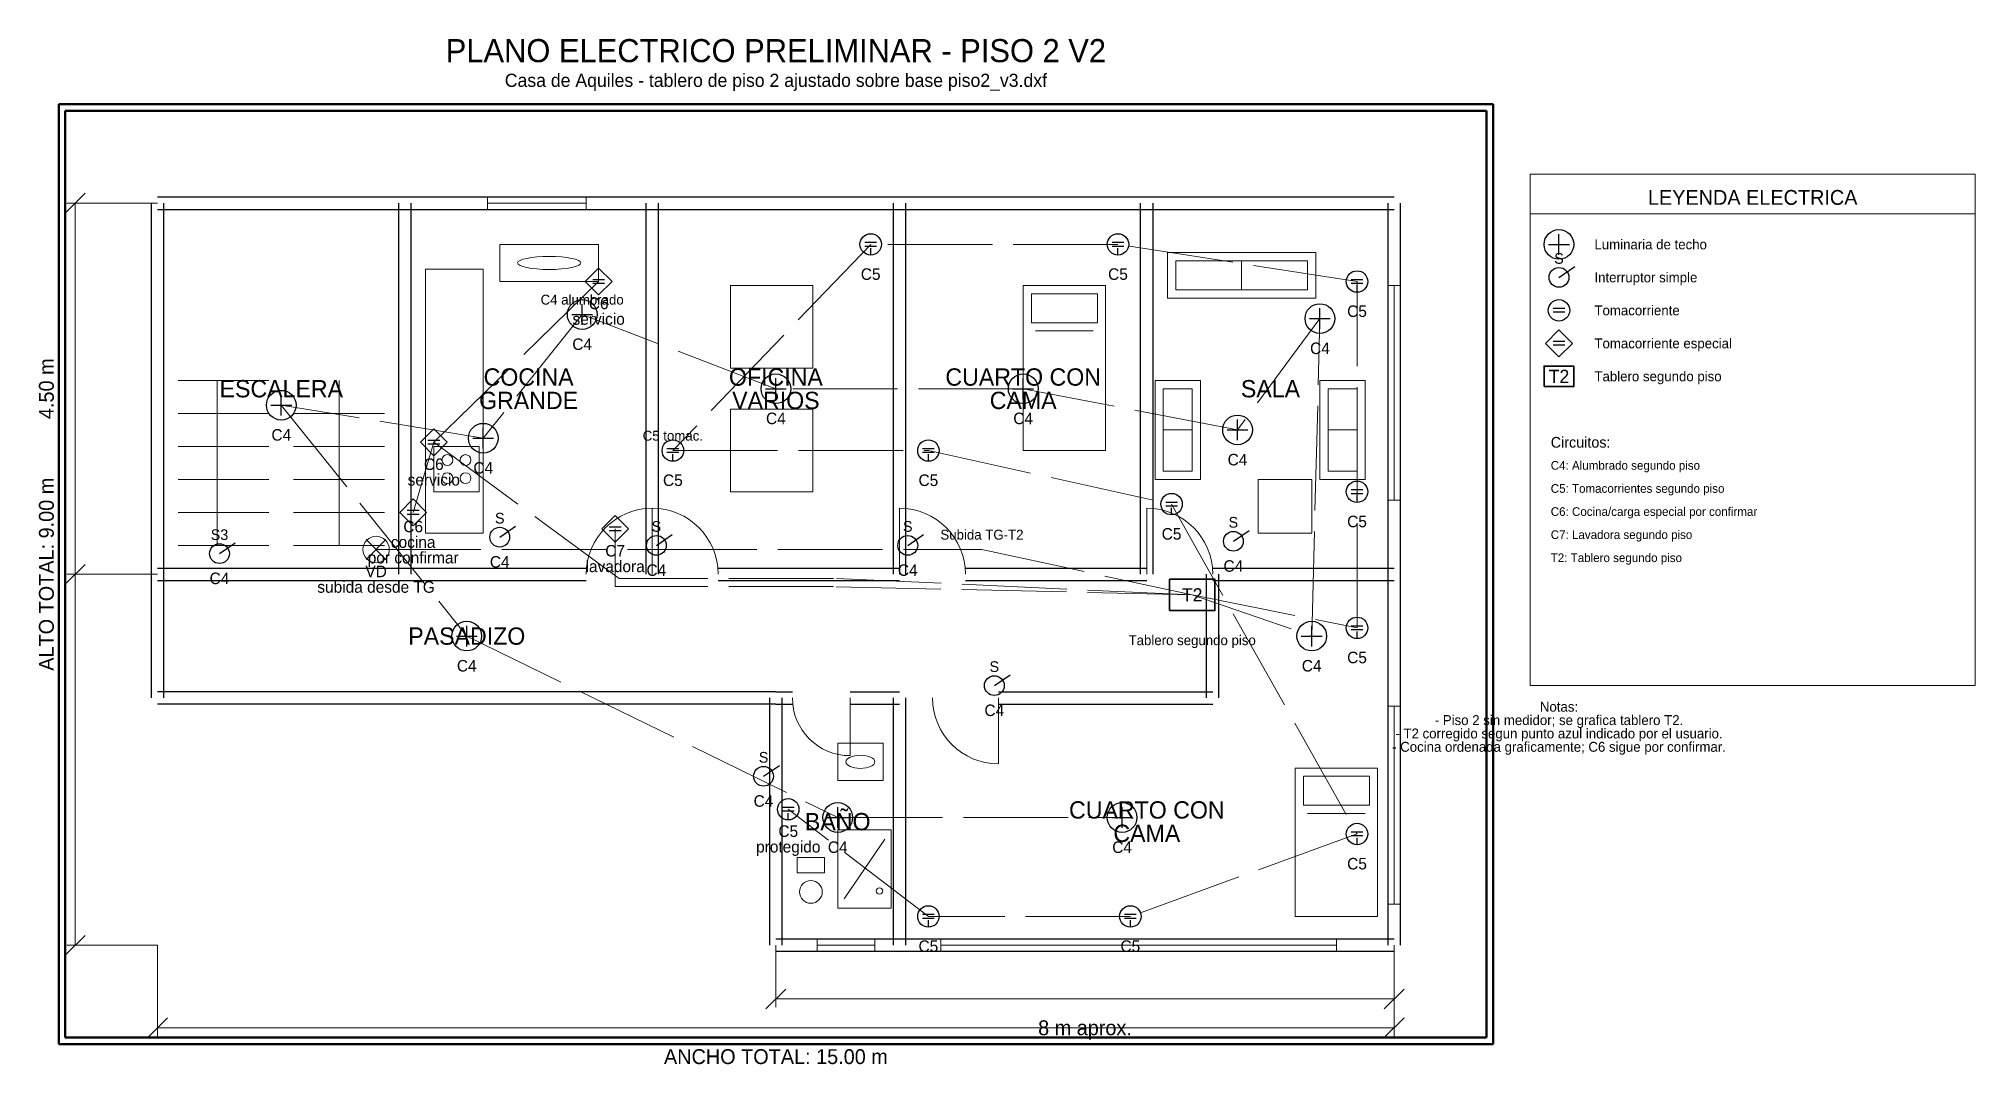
# Model space of a CAD drawing. Header units: metres. Extents: x -1.4 to 22, y -1.4 to 11.
import ezdxf
from ezdxf.enums import TextEntityAlignment as Align

# ---------------------------------------------------------------- set-up
doc = ezdxf.new("R2010")
doc.units = ezdxf.units.M
doc.linetypes.add('DASHED', pattern=[1.524, 1.27, -0.254])
for name, color, linetype, lineweight, true_color in [('ARQ_ESCALERAS', 8, 'Continuous', 13, 0x555555), ('ARQ_MOBILIARIO', 8, 'Continuous', 9, 0x777777), ('ARQ_MUROS', 7, 'Continuous', 30, 0x000000), ('ARQ_PUERTAS', 7, 'Continuous', 18, 0x000000), ('ARQ_TEXTOS', 8, 'Continuous', 13, 0x444444), ('ARQ_VENTANAS', 7, 'Continuous', 18, 0x000000), ('ELEC_CANALIZACION', 4, 'Continuous', 13, 0x009999), ('ELEC_CIRCUITO_C4', 4, 'Continuous', 18, 0xd49a00), ('ELEC_CIRCUITO_C5', 4, 'Continuous', 18, 0x004c99), ('ELEC_CIRCUITO_C6', 4, 'Continuous', 18, 0xcc0000), ('ELEC_CIRCUITO_C7', 4, 'Continuous', 18, 0x8a2be2), ('ELEC_COTAS_REF', 8, 'Continuous', 9, 0x777777), ('ELEC_INTERRUPTORES', 3, 'Continuous', 25, 0x00a651), ('ELEC_LEYENDA', 7, 'Continuous', 18, 0x000000), ('ELEC_LUMINARIAS', 2, 'Continuous', 25, 0xffb000), ('ELEC_TABLERO', 1, 'Continuous', 35, 0xcc0000), ('ELEC_TEXTOS', 7, 'Continuous', 13, 0x000000), ('ELEC_TOMACORRIENTES', 5, 'Continuous', 25, 0x0066cc), ('MARCO', 7, 'Continuous', 50, 0x000000)]:
    doc.layers.add(name, color=color, linetype=linetype, lineweight=lineweight, true_color=true_color)

msp = doc.modelspace()

# ---------------------------------------------------------------- linework, layer by layer
at = {"layer": 'ARQ_ESCALERAS'}
for p, q in [((0.25, 6.85), (1.35, 6.85)), ((0.72, 4.85), (0.72, 6.85)), ((2.2, 6.85), (2.2, 4.85)), ((0.25, 6.45), (1.35, 6.45)), ((1.65, 6.45), (2.75, 6.45)), ((0.25, 6.05), (1.35, 6.05)), ((1.65, 6.05), (2.75, 6.05)), ((0.25, 5.65), (1.35, 5.65)), ((1.65, 5.65), (2.75, 5.65)), ((0.25, 5.25), (1.35, 5.25)), ((1.65, 5.25), (2.75, 5.25)), ((0.25, 4.85), (1.35, 4.85)), ((1.65, 4.85), (2.75, 4.85))]:
    msp.add_line(p, q, dxfattribs=at)
at = {"layer": 'ARQ_MOBILIARIO'}
for p, q in [((5.35, 8.5), (4.15, 8.5)), ((4.15, 8.5), (4.15, 8.05)), ((5.35, 8.05), (5.35, 8.5)), ((14.05, 8.4), (12.25, 8.4)), ((12.25, 8.4), (12.25, 7.85)), ((13.95, 8.3), (12.35, 8.3)), ((12.35, 8.3), (12.35, 7.95)), ((13.15, 7.95), (13.15, 8.3)), ((13.95, 7.95), (13.95, 8.3)), ((14.05, 7.85), (14.05, 8.4)), ((3.95, 8.2), (3.25, 8.2)), ((3.25, 8.2), (3.25, 5)), ((3.95, 5), (3.95, 8.2)), ((4.15, 8.05), (5.35, 8.05)), ((7.95, 8), (6.95, 8)), ((6.95, 8), (6.95, 7)), ((7.95, 7), (7.95, 8)), ((11.5, 8), (10.5, 8)), ((10.5, 8), (10.5, 6)), ((11.5, 6), (11.5, 8)), ((11.4, 7.9), (10.6, 7.9)), ((10.6, 7.9), (10.6, 7.55)), ((11.4, 7.55), (11.4, 7.9)), ((12.25, 7.85), (14.05, 7.85)), ((12.35, 7.95), (13.95, 7.95)), ((10.6, 7.55), (11.4, 7.55)), ((10.65, 7.45), (11.35, 7.45)), ((6.95, 7), (7.95, 7)), ((12.65, 6.85), (12.1, 6.85)), ((12.1, 6.85), (12.1, 5.65)), ((12.65, 5.65), (12.65, 6.85)), ((14.65, 6.85), (14.1, 6.85)), ((14.1, 6.85), (14.1, 5.65)), ((14.65, 5.65), (14.65, 6.85)), ((12.55, 6.75), (12.2, 6.75)), ((12.2, 6.75), (12.2, 5.75)), ((12.55, 5.75), (12.55, 6.75)), ((14.55, 6.75), (14.2, 6.75)), ((14.2, 6.75), (14.2, 5.75)), ((14.55, 5.75), (14.55, 6.75)), ((7.95, 6.5), (6.95, 6.5)), ((6.95, 6.5), (6.95, 5.5)), ((7.95, 5.5), (7.95, 6.5)), ((12.2, 6.25), (12.55, 6.25)), ((14.2, 6.25), (14.55, 6.25)), ((3.9, 6.05), (3.35, 6.05)), ((3.35, 6.05), (3.35, 5.5)), ((3.9, 5.5), (3.9, 6.05)), ((10.5, 6), (11.5, 6)), ((12.1, 5.65), (12.65, 5.65)), ((12.2, 5.75), (12.55, 5.75)), ((14, 5.65), (13.35, 5.65)), ((13.35, 5.65), (13.35, 5)), ((14, 5), (14, 5.65)), ((14.1, 5.65), (14.65, 5.65)), ((14.2, 5.75), (14.55, 5.75)), ((3.35, 5.5), (3.9, 5.5)), ((6.95, 5.5), (7.95, 5.5)), ((3.25, 5), (3.95, 5)), ((13.35, 5), (14, 5)), ((8.8, 2.45), (8.25, 2.45)), ((8.25, 2.45), (8.25, 2)), ((8.8, 2), (8.8, 2.45)), ((14.8, 2.15), (13.8, 2.15)), ((13.8, 2.15), (13.8, 0.35)), ((14.8, 0.35), (14.8, 2.15)), ((8.25, 2), (8.8, 2)), ((14.7, 2.05), (13.9, 2.05)), ((13.9, 2.05), (13.9, 1.7)), ((14.7, 1.7), (14.7, 2.05)), ((13.9, 1.7), (14.7, 1.7)), ((13.95, 1.6), (14.65, 1.6)), ((8.9, 1.4), (8.25, 1.4)), ((8.25, 1.4), (8.25, 0.45)), ((8.328, 0.564), (8.822, 1.286)), ((8.9, 0.45), (8.9, 1.4)), ((8.09, 1.064), (7.76, 1.064)), ((7.76, 1.064), (7.76, 0.877)), ((8.09, 0.877), (8.09, 1.064)), ((7.76, 0.877), (8.09, 0.877)), ((8.25, 0.45), (8.9, 0.45)), ((13.8, 0.35), (14.8, 0.35))]:
    msp.add_line(p, q, dxfattribs=at)
for centre, radius in [((3.515, 5.885), 0.066), ((3.735, 5.885), 0.066), ((3.515, 5.665), 0.066), ((3.735, 5.665), 0.066), ((7.925, 0.6475), 0.1375), ((8.757, 0.659), 0.039)]:
    msp.add_circle(centre, radius, dxfattribs=at)
for centre, major_axis, ratio in [((4.75, 8.275), (0.384, 0), 0.20625), ((8.525, 2.225), (0.176, 0), 0.45)]:
    msp.add_ellipse(centre, major_axis=major_axis, ratio=ratio, dxfattribs=at)
at = {"layer": 'ARQ_MUROS'}
for p, q in [((-0.075, 3), (-0.075, 9)), ((0, 9.075), (15, 9.075)), ((0.075, 3), (0.075, 9)), ((2.925, 4.5), (2.925, 9)), ((3.075, 4.5), (3.075, 9)), ((5.925, 4.5), (5.925, 9)), ((6.075, 4.5), (6.075, 9)), ((8.925, 4.5), (8.925, 9)), ((9.075, 4.5), (9.075, 9)), ((11.925, 4.5), (11.925, 9)), ((12.075, 4.5), (12.075, 9)), ((14.925, 9), (14.925, 0)), ((15.075, 9), (15.075, 0)), ((0, 8.925), (15, 8.925)), ((0, 4.575), (5.2, 4.575)), ((6.8, 4.575), (9, 4.575)), ((9.8, 4.575), (12, 4.575)), ((12.725, 3), (12.725, 4.5)), ((12.8, 4.575), (15, 4.575)), ((12.875, 3), (12.875, 4.5)), ((0, 4.425), (5.2, 4.425)), ((6.8, 4.425), (9, 4.425)), ((9.8, 4.425), (12, 4.425)), ((12.8, 4.425), (15, 4.425)), ((7.5, 3.075), (0, 3.075)), ((7.5, 3.075), (7.7, 3.075)), ((8.4, 3.075), (9, 3.075)), ((10.2, 3.075), (12.8, 3.075)), ((7.5, 2.925), (0, 2.925)), ((7.425, 0), (7.425, 3)), ((7.5, 2.925), (7.7, 2.925)), ((7.575, 0), (7.575, 3)), ((8.4, 2.925), (9, 2.925)), ((8.925, 0), (8.925, 3)), ((9.075, 0), (9.075, 3)), ((10.2, 2.925), (12.8, 2.925)), ((15, 0.075), (7.5, 0.075)), ((15, -0.075), (7.5, -0.075))]:
    msp.add_line(p, q, dxfattribs=at)
at = {"layer": 'ARQ_PUERTAS'}
for p, q in [((6, 4.5), (6, 5.3)), ((6, 4.5), (6, 5.3)), ((9, 4.5), (9, 5.3)), ((12, 4.5), (12, 5.3)), ((8.4, 3), (8.4, 2.3)), ((10.2, 3), (10.2, 2.2))]:
    msp.add_line(p, q, dxfattribs=at)
for centre, radius, start, end in [((6, 4.5), 0.8, 90, 180), ((6, 4.5), 0.8, 0, 90), ((9, 4.5), 0.8, 0, 90), ((12, 4.5), 0.8, 0, 90), ((8.4, 3), 0.7, 180, 270), ((10.2, 3), 0.8, 180, 270)]:
    msp.add_arc(centre, radius, start, end, dxfattribs=at)
at = {"layer": 'ARQ_VENTANAS'}
for p, q in [((5.2, 9.075), (4, 9.075)), ((4, 9.075), (4, 8.925)), ((4, 9), (5.2, 9)), ((5.2, 8.925), (5.2, 9.075)), ((4, 8.925), (5.2, 8.925)), ((15.075, 8), (14.925, 8)), ((14.925, 8), (14.925, 5.4)), ((15, 5.4), (15, 8)), ((15.075, 5.4), (15.075, 8)), ((14.925, 5.4), (15.075, 5.4)), ((15.075, 2.9), (14.925, 2.9)), ((14.925, 2.9), (14.925, 0.5)), ((15, 0.5), (15, 2.9)), ((15.075, 0.5), (15.075, 2.9)), ((14.925, 0.5), (15.075, 0.5)), ((8.7, 0.075), (8, 0.075)), ((8, 0.075), (8, -0.075)), ((8, 0), (8.7, 0)), ((8.7, -0.075), (8.7, 0.075)), ((14.3, 0.075), (9.5, 0.075)), ((9.5, 0.075), (9.5, -0.075)), ((9.5, 0), (14.3, 0)), ((14.3, -0.075), (14.3, 0.075)), ((8, -0.075), (8.7, -0.075)), ((9.5, -0.075), (14.3, -0.075))]:
    msp.add_line(p, q, dxfattribs=at)
at = {"layer": 'ELEC_CANALIZACION'}
for p, q in [((2.53, 4.68), (2.77, 4.92)), ((2.53, 4.92), (2.77, 4.68))]:
    msp.add_line(p, q, dxfattribs=at)
at = {"layer": 'ELEC_CANALIZACION', "linetype": 'DASHED'}
msp.add_lwpolyline([(2.65, 4.8), (6, 4.8), (10, 4.8), (12.55, 4.25)], dxfattribs=at)
at = {"layer": 'ELEC_CANALIZACION'}
msp.add_circle((2.65, 4.8), 0.16, dxfattribs=at)
at = {"layer": 'ELEC_CIRCUITO_C4', "linetype": 'DASHED'}
msp.add_lwpolyline([(12.55, 4.25), (14, 3.75), (14.1, 7.6), (13.1, 6.25), (10.5, 6.75), (7.5, 6.75), (5.15, 7.65), (3.95, 6.15), (1.5, 6.55), (3.75, 3.75), (8.25, 1.55), (11.7, 1.55)], dxfattribs=at)
at = {"layer": 'ELEC_CIRCUITO_C5', "linetype": 'DASHED'}
msp.add_lwpolyline([(12.55, 4.25), (14.55, 3.85), (14.55, 5.5), (14.55, 8.05), (11.65, 8.5), (8.65, 8.5), (6.25, 6), (9.35, 6), (12.3, 5.35), (14.55, 1.35), (11.8, 0.35), (9.35, 0.35), (7.65, 1.65)], dxfattribs=at)
at = {"layer": 'ELEC_CIRCUITO_C6', "linetype": 'DASHED'}
for points in [[(3.35, 6.1), (5.35, 8.05)], [(3.35, 6.1), (3.1, 5.25)], [(12.55, 4.25), (8.2, 4.45), (5.6, 4.45), (3.35, 6.1)]]:
    msp.add_lwpolyline(points, dxfattribs=at)
at = {"layer": 'ELEC_CIRCUITO_C7', "linetype": 'DASHED'}
msp.add_lwpolyline([(12.55, 4.25), (8.2, 4.35), (5.55, 4.35), (5.55, 5.05)], dxfattribs=at)
at = {"layer": 'ELEC_COTAS_REF'}
for p, q in [((-1.12, 8.88), (-0.88, 9.12)), ((-1.12, 8.88), (-0.88, 9.12)), ((0, 9), (-1.1, 9)), ((0, 9), (-1.1, 9)), ((-1, 0), (-1, 9)), ((-1, 4.5), (-1, 9)), ((-1.12, 4.38), (-0.88, 4.62)), ((0, 4.5), (-1.1, 4.5)), ((-1.12, -0.12), (-0.88, 0.12)), ((0, 0), (-1.1, 0)), ((0, 0), (0, -1.1)), ((7.5, 0), (7.5, -0.75)), ((15, 0), (15, -1.1)), ((15, 0), (15, -0.75)), ((7.38, -0.77), (7.62, -0.53)), ((7.5, -0.65), (15, -0.65)), ((14.88, -0.77), (15.12, -0.53)), ((-0.12, -1.12), (0.12, -0.88)), ((14.88, -1.12), (15.12, -0.88)), ((0, -1), (15, -1))]:
    msp.add_line(p, q, dxfattribs=at)
at = {"layer": 'ELEC_INTERRUPTORES'}
for p, q in [((17, 8.1), (17.192, 8.232)), ((4.15, 4.95), (4.342, 5.082)), ((6.05, 4.85), (6.242, 4.982)), ((9.1, 4.85), (9.292, 4.982)), ((13.05, 4.9), (13.242, 5.032)), ((0.75, 4.75), (0.942, 4.882)), ((10.15, 3.15), (10.342, 3.282)), ((7.35, 2.05), (7.542, 2.182))]:
    msp.add_line(p, q, dxfattribs=at)
for centre in [(17, 8.1), (4.15, 4.95), (6.05, 4.85), (9.1, 4.85), (13.05, 4.9), (0.75, 4.75), (10.15, 3.15), (7.35, 2.05)]:
    msp.add_circle(centre, 0.12, dxfattribs=at)
at = {"layer": 'ELEC_LEYENDA'}
msp.add_line((16.65, 8.87), (22.05, 8.87), dxfattribs=at)
msp.add_lwpolyline([(16.65, 9.35), (22.05, 9.35), (22.05, 3.15), (16.65, 3.15), (16.65, 9.35)], dxfattribs=at)
at = {"layer": 'ELEC_LUMINARIAS'}
for p, q in [((16.874, 8.5), (17.126, 8.5)), ((17, 8.374), (17, 8.626)), ((5.15, 7.524), (5.15, 7.776)), ((5.024, 7.65), (5.276, 7.65)), ((13.974, 7.6), (14.226, 7.6)), ((14.1, 7.474), (14.1, 7.726)), ((7.5, 6.624), (7.5, 6.876)), ((10.5, 6.624), (10.5, 6.876)), ((1.5, 6.424), (1.5, 6.676)), ((7.374, 6.75), (7.626, 6.75)), ((10.374, 6.75), (10.626, 6.75)), ((1.374, 6.55), (1.626, 6.55)), ((13.1, 6.124), (13.1, 6.376)), ((3.824, 6.15), (4.076, 6.15)), ((3.95, 6.024), (3.95, 6.276)), ((12.974, 6.25), (13.226, 6.25)), ((3.75, 3.624), (3.75, 3.876)), ((14, 3.624), (14, 3.876)), ((3.624, 3.75), (3.876, 3.75)), ((13.874, 3.75), (14.126, 3.75)), ((8.25, 1.424), (8.25, 1.676)), ((11.7, 1.424), (11.7, 1.676)), ((8.124, 1.55), (8.376, 1.55)), ((11.574, 1.55), (11.826, 1.55))]:
    msp.add_line(p, q, dxfattribs=at)
for centre in [(17, 8.5), (5.15, 7.65), (14.1, 7.6), (7.5, 6.75), (10.5, 6.75), (1.5, 6.55), (13.1, 6.25), (3.95, 6.15), (3.75, 3.75), (14, 3.75), (8.25, 1.55), (11.7, 1.55)]:
    msp.add_circle(centre, 0.18, dxfattribs=at)
at = {"layer": 'ELEC_TABLERO'}
for points in [[(16.82, 6.775), (17.18, 6.775), (17.18, 7.025), (16.82, 7.025), (16.82, 6.775)], [(12.275, 4.06), (12.825, 4.06), (12.825, 4.44), (12.275, 4.44), (12.275, 4.06)]]:
    msp.add_lwpolyline(points, dxfattribs=at)
at = {"layer": 'ELEC_TOMACORRIENTES'}
for p, q in [((8.5785, 8.526), (8.7215, 8.526)), ((8.5785, 8.4805), (8.7215, 8.4805)), ((11.5785, 8.526), (11.7215, 8.526)), ((11.5785, 8.4805), (11.7215, 8.4805)), ((8.65, 8.3765), (8.65, 8.4545)), ((11.65, 8.3765), (11.65, 8.4545)), ((5.2785, 8.076), (5.4215, 8.076)), ((5.2785, 8.0305), (5.4215, 8.0305)), ((14.4785, 8.076), (14.6215, 8.076)), ((14.4785, 8.0305), (14.6215, 8.0305)), ((14.55, 7.9265), (14.55, 8.0045)), ((16.9285, 7.726), (17.0715, 7.726)), ((16.9285, 7.6805), (17.0715, 7.6805)), ((16.9285, 7.326), (17.0715, 7.326)), ((16.9285, 7.2805), (17.0715, 7.2805)), ((3.2785, 6.126), (3.4215, 6.126)), ((3.2785, 6.0805), (3.4215, 6.0805)), ((6.1785, 6.026), (6.3215, 6.026)), ((6.1785, 5.9805), (6.3215, 5.9805)), ((6.25, 5.8765), (6.25, 5.9545)), ((9.2785, 6.026), (9.4215, 6.026)), ((9.2785, 5.9805), (9.4215, 5.9805)), ((9.35, 5.8765), (9.35, 5.9545)), ((14.4785, 5.526), (14.6215, 5.526)), ((14.4785, 5.4805), (14.6215, 5.4805)), ((14.55, 5.3765), (14.55, 5.4545)), ((3.0285, 5.276), (3.1715, 5.276)), ((3.0285, 5.2305), (3.1715, 5.2305)), ((12.2285, 5.376), (12.3715, 5.376)), ((12.2285, 5.3305), (12.3715, 5.3305)), ((12.3, 5.2265), (12.3, 5.3045)), ((5.4785, 5.076), (5.6215, 5.076)), ((5.4785, 5.0305), (5.6215, 5.0305)), ((14.4785, 3.876), (14.6215, 3.876)), ((14.4785, 3.8305), (14.6215, 3.8305)), ((14.55, 3.7265), (14.55, 3.8045)), ((7.5785, 1.676), (7.7215, 1.676)), ((7.5785, 1.6305), (7.7215, 1.6305)), ((7.65, 1.5265), (7.65, 1.6045)), ((14.4785, 1.376), (14.6215, 1.376)), ((14.4785, 1.3305), (14.6215, 1.3305)), ((14.55, 1.2265), (14.55, 1.3045)), ((9.2785, 0.376), (9.4215, 0.376)), ((9.2785, 0.3305), (9.4215, 0.3305)), ((9.35, 0.2265), (9.35, 0.3045)), ((11.7285, 0.376), (11.8715, 0.376)), ((11.7285, 0.3305), (11.8715, 0.3305)), ((11.8, 0.2265), (11.8, 0.3045))]:
    msp.add_line(p, q, dxfattribs=at)
for points in [[(5.35, 8.2125), (5.5125, 8.05), (5.35, 7.8875), (5.1875, 8.05), (5.35, 8.2125)], [(17, 7.4625), (17.1625, 7.3), (17, 7.1375), (16.8375, 7.3), (17, 7.4625)], [(3.35, 6.2625), (3.5125, 6.1), (3.35, 5.9375), (3.1875, 6.1), (3.35, 6.2625)], [(3.1, 5.4125), (3.2625, 5.25), (3.1, 5.0875), (2.9375, 5.25), (3.1, 5.4125)], [(5.55, 5.2125), (5.7125, 5.05), (5.55, 4.8875), (5.3875, 5.05), (5.55, 5.2125)]]:
    msp.add_lwpolyline(points, dxfattribs=at)
for centre in [(8.65, 8.5), (11.65, 8.5), (14.55, 8.05), (17, 7.7), (6.25, 6), (9.35, 6), (12.3, 5.35), (14.55, 5.5), (14.55, 3.85), (7.65, 1.65), (14.55, 1.35), (9.35, 0.35), (11.8, 0.35)]:
    msp.add_circle(centre, 0.13, dxfattribs=at)
at = {"layer": 'MARCO'}
for p, q in [((16.2, 10.2), (-1.2, 10.2)), ((-1.2, 10.2), (-1.2, -1.2)), ((16.12, 10.12), (-1.12, 10.12)), ((-1.12, 10.12), (-1.12, -1.12)), ((16.12, -1.12), (16.12, 10.12)), ((16.2, -1.2), (16.2, 10.2)), ((-1.12, -1.12), (16.12, -1.12)), ((-1.2, -1.2), (16.2, -1.2))]:
    msp.add_line(p, q, dxfattribs=at)

# ---------------------------------------------------------------- texts
at = {"layer": 'ARQ_TEXTOS'}
for s, p in [('ESCALERA', (1.5, 6.75)), ('COCINA', (4.5, 6.8918)), ('OFICINA', (7.5, 6.8918)), ('CUARTO CON', (10.5, 6.8918)), ('SALA', (13.5, 6.75)), ('GRANDE', (4.5, 6.6082)), ('VARIOS', (7.5, 6.6082)), ('CAMA', (10.5, 6.6082)), ('PASADIZO', (3.75, 3.75)), ('BAÑO', (8.25, 1.5)), ('CUARTO CON', (12, 1.6418)), ('CAMA', (12, 1.3582))]:
    msp.add_text(s, height=0.21, dxfattribs=at).set_placement(p, align=Align.MIDDLE_CENTER)
at = {"layer": 'ELEC_COTAS_REF'}
for s, p in [('4.50 m', (-1.35, 6.75)), ('ALTO TOTAL: 9.00 m', (-1.35, 4.5))]:
    msp.add_text(s, height=0.18, rotation=90, dxfattribs=at).set_placement(p, align=Align.MIDDLE_CENTER)
for s, p in [('8 m aprox.', (11.25, -1)), ('ANCHO TOTAL: 15.00 m', (7.5, -1.35))]:
    msp.add_text(s, height=0.18, dxfattribs=at).set_placement(p, align=Align.MIDDLE_CENTER)
at = {"layer": 'ELEC_TEXTOS'}
for s, height, p in [('PLANO ELECTRICO PRELIMINAR - PISO 2 V2', 0.28, (7.5, 10.85)), ('Casa de Aquiles - tablero de piso 2 ajustado sobre base piso2_v3.dxf', 0.16, (7.5, 10.49)), ('LEYENDA ELECTRICA', 0.18, (19.35, 9.07)), ('S', 0.13, (17, 8.33)), ('C5', 0.14, (8.65, 8.14)), ('C5', 0.14, (11.65, 8.14)), ('C4 alumbrado', 0.12, (5.15, 7.83)), ('C6', 0.14, (5.35, 7.7845)), ('C5', 0.14, (14.55, 7.69)), ('servicio', 0.14, (5.35, 7.5955)), ('C4', 0.14, (5.15, 7.29)), ('C4', 0.14, (14.1, 7.24)), ('T2', 0.16, (17, 6.9)), ('C4', 0.14, (7.5, 6.39)), ('C4', 0.14, (10.5, 6.39)), ('C4', 0.14, (1.5, 6.19)), ('C5 tomac.', 0.12, (6.25, 6.18)), ('C6', 0.14, (3.35, 5.8345)), ('C4', 0.14, (13.1, 5.89)), ('servicio', 0.14, (3.35, 5.6455)), ('C4', 0.14, (3.95, 5.79)), ('C5', 0.14, (6.25, 5.64)), ('C5', 0.14, (9.35, 5.64)), ('S', 0.13, (4.15, 5.18)), ('S', 0.13, (13.05, 5.13)), ('C5', 0.14, (14.55, 5.14)), ('S3', 0.13, (0.75, 4.98)), ('cocina', 0.14, (3.1, 4.89)), ('C6', 0.14, (3.1, 5.079)), ('S', 0.13, (6.05, 5.08)), ('S', 0.13, (9.1, 5.08)), ('Subida TG-T2', 0.12, (10, 4.98)), ('C5', 0.14, (12.3, 4.99)), ('por confirmar', 0.14, (3.1, 4.701)), ('C4', 0.14, (4.15, 4.65)), ('C7', 0.14, (5.55, 4.7845)), ('C4', 0.14, (0.75, 4.45)), ('VD', 0.14, (2.65, 4.5345)), ('lavadora', 0.14, (5.55, 4.5955)), ('C4', 0.14, (6.05, 4.55)), ('C4', 0.14, (9.1, 4.55)), ('C4', 0.14, (13.05, 4.6)), ('subida desde TG', 0.14, (2.65, 4.3455)), ('T2', 0.16, (12.55, 4.25)), ('Tablero segundo piso', 0.12, (12.55, 3.7)), ('C5', 0.14, (14.55, 3.49)), ('C4', 0.14, (3.75, 3.39)), ('S', 0.13, (10.15, 3.38)), ('C4', 0.14, (14, 3.39)), ('C4', 0.14, (10.15, 2.85)), ('Notas:', 0.12, (17, 2.893)), ('- T2 corregido segun punto azul indicado por el usuario.', 0.12, (17, 2.569)), ('- Piso 2 sin medidor; se grafica tablero T2.', 0.12, (17, 2.731)), ('- Cocina ordenada graficamente; C6 sigue por confirmar.', 0.12, (17, 2.407)), ('S', 0.13, (7.35, 2.28)), ('C4', 0.14, (7.35, 1.75)), ('C5', 0.14, (7.65, 1.3845)), ('protegido', 0.14, (7.65, 1.1955)), ('C4', 0.14, (8.25, 1.19)), ('C4', 0.14, (11.7, 1.19)), ('C5', 0.14, (14.55, 0.99)), ('C5', 0.14, (9.35, -0.01)), ('C5', 0.14, (11.8, -0.01))]:
    msp.add_text(s, height=height, dxfattribs=at).set_placement(p, align=Align.MIDDLE_CENTER)
for s, height, p in [('Luminaria de techo', 0.12, (17.43, 8.5)), ('Interruptor simple', 0.12, (17.43, 8.1)), ('Tomacorriente', 0.12, (17.43, 7.7)), ('Tomacorriente especial', 0.12, (17.43, 7.3)), ('Tablero segundo piso', 0.12, (17.43, 6.9)), ('Circuitos:', 0.13, (16.9, 6.1)), ('C4: Alumbrado segundo piso', 0.105, (16.9, 5.82)), ('C5: Tomacorrientes segundo piso', 0.105, (16.9, 5.54)), ('C6: Cocina/carga especial por confirmar', 0.105, (16.9, 5.26)), ('C7: Lavadora segundo piso', 0.105, (16.9, 4.98)), ('T2: Tablero segundo piso', 0.105, (16.9, 4.7))]:
    msp.add_text(s, height=height, dxfattribs=at).set_placement(p, align=Align.MIDDLE_LEFT)

doc.saveas('drawing.dxf')
